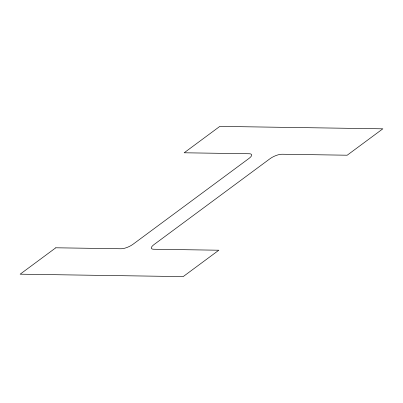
<?xml version="1.0" encoding="UTF-8"?>
<svg xmlns="http://www.w3.org/2000/svg" width="403" height="403" viewBox="0 0 403 403"><rect width="100%" height="100%" fill="white"/><g stroke="black" fill="none" stroke-linecap="round" stroke-linejoin="round"><path stroke-width="0.6" d="M55.805 247.79L20.15 274.181L183.174 276.609L218.829 250.218L153.563 249.245A9.073 2.927 -23.7 0 1 153.926 244.636L270.065 158.676A9.073 2.927 -23.7 0 1 281.929 154.238L347.195 155.21L382.85 128.819L219.826 126.391L184.171 152.782L249.437 153.755A9.073 2.927 -23.7 0 1 249.074 158.364L132.935 244.324A9.073 2.927 -23.7 0 1 121.071 248.762L55.805 247.79"/></g></svg>
